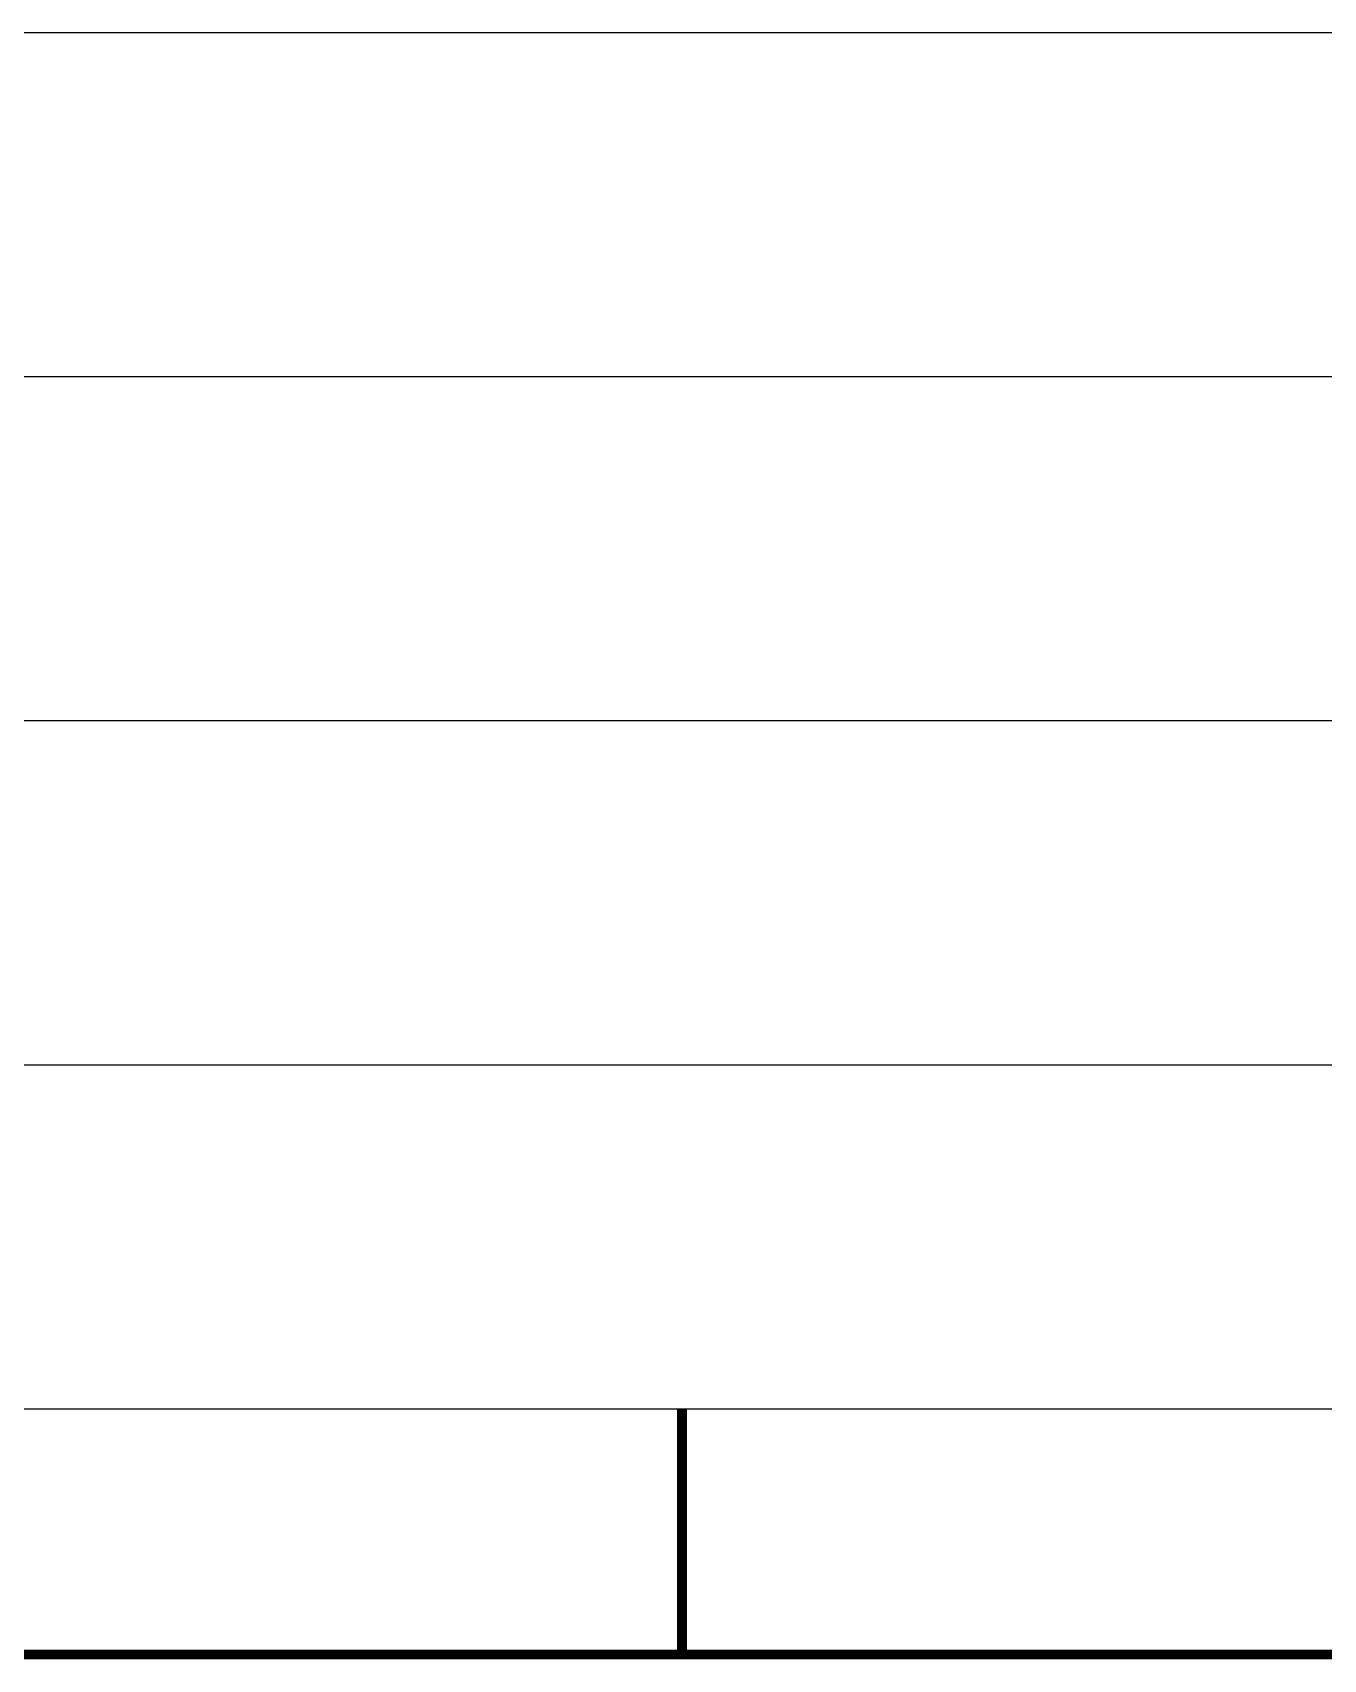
# Model space of a CAD drawing. Header units: millimetres. Extents: x 336 to 634, y 189 to 399.
# Drawn here: x 471.84 to 498.1, y 189.08 to 222.18 of the extents above; entities that cross this region are included whole.
import ezdxf

# ---------------------------------------------------------------- set-up
doc = ezdxf.new("R2010")
doc.units = ezdxf.units.MM

msp = doc.modelspace()

# ---------------------------------------------------------------- linework, layer by layer
at = {"color": 7, "linetype": 'Continuous'}
for p, q in [((448.54993, 222.17685), (628.54993, 222.17685)), ((448.54993, 215.17685), (628.54993, 215.17685)), ((448.54993, 208.17685), (628.54993, 208.17685)), ((448.54993, 201.17685), (628.54993, 201.17685)), ((361.54993, 194.17685), (628.54993, 194.17685))]:
    msp.add_line(p, q, dxfattribs=at)
at = {"color": 7, "linetype": 'Continuous', "const_width": 0.2}
msp.add_lwpolyline([(485.04993, 194.17685), (485.04993, 189.17685)], dxfattribs=at)
at = {"color": 3, "linetype": 'Continuous', "const_width": 0.2}
msp.add_lwpolyline([(336.54993, 189.17685), (633.54993, 189.17685)], dxfattribs=at)

doc.saveas('drawing.dxf')
